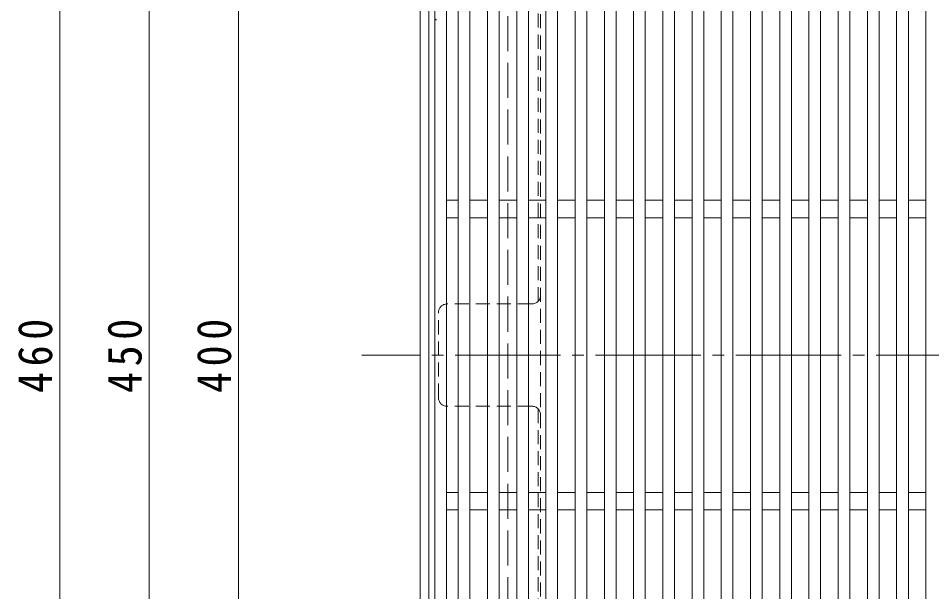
# Model space of a CAD drawing. Units: millimetres at full size, sheet at 1:4; details may follow other scales. Extents: x -862 to 1015, y -780 to 715.
# Drawn here: x -862.2 to -549.7, y 262.2 to 458.4 of the extents above; entities that cross this region are included whole.
import ezdxf

# ---------------------------------------------------------------- set-up
doc = ezdxf.new("R2010")
doc.units = ezdxf.units.MM
doc.header["$LTSCALE"] = 4
for name, pattern in [('CHAIN2', [12, 9, -1, 1, -1]), ('DASHED1', [1.8, 1.2, -0.6]), ('DASHED3', [4, 3, -1])]:
    doc.linetypes.add(name, pattern=pattern)
for name, color, linetype, lineweight in [('A-1_躯体', 2, 'Continuous', 9), ('A-2_仕上', 3, 'Continuous', 9), ('A-4_その他', 7, 'Continuous', 9), ('A-7_ハッチ', 2, 'Continuous', 9), ('A-9_ｸｳﾁｮｳｷ', 6, 'Continuous', 9)]:
    doc.layers.add(name, color=color, linetype=linetype, lineweight=lineweight)
doc.styles.add('ＭＳ ゴシック', font='')
doc.styles.get('ＭＳ ゴシック').set_extended_font_data('MS Gothic')

msp = doc.modelspace()

# ---------------------------------------------------------------- linework, layer by layer
at = {"layer": 'A-1_躯体'}
for p, q in [((-724.713, 113.162), (-724.713, 573.162)), ((-721.713, 116.162), (-721.713, 570.162))]:
    msp.add_line(p, q, dxfattribs=at)
at = {"layer": 'A-1_躯体', "linetype": 'DASHED3'}
msp.add_line((-694.713, 143.162), (-694.713, 543.162), dxfattribs=at)
at = {"layer": 'A-2_仕上'}
for p, q in [((-719.713, 568.162), (-719.713, 118.162)), ((-715.713, 564.162), (-715.713, 122.162)), ((-711.713, 564.162), (-711.713, 122.162)), ((-707.713, 564.162), (-707.713, 122.162)), ((-701.713, 564.162), (-701.713, 122.162)), ((-697.713, 564.162), (-697.713, 122.162)), ((-691.713, 564.162), (-691.713, 122.162)), ((-687.713, 564.162), (-687.713, 122.162)), ((-681.713, 564.162), (-681.713, 122.162)), ((-677.713, 564.162), (-677.713, 122.162)), ((-671.713, 564.162), (-671.713, 122.162)), ((-667.713, 564.162), (-667.713, 122.162)), ((-661.713, 564.162), (-661.713, 122.162)), ((-657.713, 564.162), (-657.713, 122.162)), ((-651.713, 564.162), (-651.713, 122.162)), ((-647.713, 564.162), (-647.713, 122.162)), ((-641.713, 564.162), (-641.713, 122.162)), ((-637.713, 564.162), (-637.713, 122.162)), ((-631.713, 564.162), (-631.713, 122.162)), ((-627.713, 564.162), (-627.713, 122.162)), ((-621.713, 564.162), (-621.713, 122.162)), ((-617.713, 564.162), (-617.713, 122.162)), ((-611.713, 564.162), (-611.713, 122.162)), ((-607.713, 564.162), (-607.713, 122.162)), ((-601.713, 564.162), (-601.713, 122.162)), ((-597.713, 564.162), (-597.713, 122.162)), ((-591.713, 564.162), (-591.713, 122.162)), ((-587.713, 564.162), (-587.713, 122.162)), ((-581.713, 564.162), (-581.713, 122.162)), ((-577.713, 564.162), (-577.713, 122.162)), ((-571.713, 564.162), (-571.713, 122.162)), ((-567.713, 564.162), (-567.713, 122.162)), ((-561.713, 564.162), (-561.713, 122.162)), ((-557.713, 564.162), (-557.713, 122.162)), ((-551.713, 564.162), (-551.713, 122.162)), ((-711.713, 396.162), (-715.713, 396.162)), ((-701.713, 396.162), (-707.713, 396.162)), ((-691.713, 396.162), (-697.713, 396.162)), ((-681.713, 396.162), (-687.713, 396.162)), ((-671.713, 396.162), (-677.713, 396.162)), ((-661.713, 396.162), (-667.713, 396.162)), ((-651.713, 396.162), (-657.713, 396.162)), ((-641.713, 396.162), (-647.713, 396.162)), ((-631.713, 396.162), (-637.713, 396.162)), ((-621.713, 396.162), (-627.713, 396.162)), ((-611.713, 396.162), (-617.713, 396.162)), ((-601.713, 396.162), (-607.713, 396.162)), ((-591.713, 396.162), (-597.713, 396.162)), ((-581.713, 396.162), (-587.713, 396.162)), ((-571.713, 396.162), (-577.713, 396.162)), ((-561.713, 396.162), (-567.713, 396.162)), ((-551.713, 396.162), (-557.713, 396.162)), ((-711.713, 390.162), (-715.713, 390.162)), ((-701.713, 390.162), (-707.713, 390.162)), ((-691.713, 390.162), (-697.713, 390.162)), ((-681.713, 390.162), (-687.713, 390.162)), ((-671.713, 390.162), (-677.713, 390.162)), ((-661.713, 390.162), (-667.713, 390.162)), ((-651.713, 390.162), (-657.713, 390.162)), ((-641.713, 390.162), (-647.713, 390.162)), ((-631.713, 390.162), (-637.713, 390.162)), ((-621.713, 390.162), (-627.713, 390.162)), ((-611.713, 390.162), (-617.713, 390.162)), ((-601.713, 390.162), (-607.713, 390.162)), ((-591.713, 390.162), (-597.713, 390.162)), ((-581.713, 390.162), (-587.713, 390.162)), ((-571.713, 390.162), (-577.713, 390.162)), ((-561.713, 390.162), (-567.713, 390.162)), ((-551.713, 390.162), (-557.713, 390.162)), ((-711.713, 296.162), (-715.713, 296.162)), ((-701.713, 296.162), (-707.713, 296.162)), ((-691.713, 296.162), (-697.713, 296.162)), ((-681.713, 296.162), (-687.713, 296.162)), ((-671.713, 296.162), (-677.713, 296.162)), ((-661.713, 296.162), (-667.713, 296.162)), ((-651.713, 296.162), (-657.713, 296.162)), ((-641.713, 296.162), (-647.713, 296.162)), ((-631.713, 296.162), (-637.713, 296.162)), ((-621.713, 296.162), (-627.713, 296.162)), ((-611.713, 296.162), (-617.713, 296.162)), ((-601.713, 296.162), (-607.713, 296.162)), ((-591.713, 296.162), (-597.713, 296.162)), ((-581.713, 296.162), (-587.713, 296.162)), ((-571.713, 296.162), (-577.713, 296.162)), ((-561.713, 296.162), (-567.713, 296.162)), ((-551.713, 296.162), (-557.713, 296.162)), ((-711.713, 290.162), (-715.713, 290.162)), ((-701.713, 290.162), (-707.713, 290.162)), ((-691.713, 290.162), (-697.713, 290.162)), ((-681.713, 290.162), (-687.713, 290.162)), ((-671.713, 290.162), (-677.713, 290.162)), ((-661.713, 290.162), (-667.713, 290.162)), ((-651.713, 290.162), (-657.713, 290.162)), ((-641.713, 290.162), (-647.713, 290.162)), ((-631.713, 290.162), (-637.713, 290.162)), ((-621.713, 290.162), (-627.713, 290.162)), ((-611.713, 290.162), (-617.713, 290.162)), ((-601.713, 290.162), (-607.713, 290.162)), ((-591.713, 290.162), (-597.713, 290.162)), ((-581.713, 290.162), (-587.713, 290.162)), ((-571.713, 290.162), (-577.713, 290.162)), ((-561.713, 290.162), (-567.713, 290.162)), ((-551.713, 290.162), (-557.713, 290.162))]:
    msp.add_line(p, q, dxfattribs=at)
at = {"layer": 'A-4_その他'}
for p, q in [((-848.054, 573.162), (-848.054, 113.162)), ((-817.449, 568.162), (-817.449, 118.162)), ((-786.844, 543.162), (-786.844, 143.162))]:
    msp.add_line(p, q, dxfattribs=at)
at = {"layer": 'A-7_ハッチ', "linetype": 'DASHED1'}
for p, q in [((-683.513, 538.966), (-683.513, 147.359)), ((-684.313, 496.004), (-684.313, 361.623)), ((-686.513, 360.663), (-715.517, 360.663)), ((-718.517, 328.662), (-718.517, 357.663)), ((-686.513, 325.662), (-715.517, 325.662)), ((-684.313, 190.32), (-684.313, 324.701))]:
    msp.add_line(p, q, dxfattribs=at)
at = {"layer": 'A-7_ハッチ', "linetype": 'CHAIN2'}
msp.add_line((-244.713, 343.162), (-744.713, 343.162), dxfattribs=at)
at = {"layer": 'A-7_ハッチ', "linetype": 'DASHED1'}
for centre, start, end in [((-686.513, 363.663), 270, 0), ((-715.517, 357.663), 90, 180), ((-715.517, 328.662), 180, 270), ((-686.513, 322.662), 0, 90)]:
    msp.add_arc(centre, 3, start, end, dxfattribs=at)
at = {"layer": 'A-9_ｸｳﾁｮｳｷ'}
msp.add_line((-719.713, 458.272), (-719.199, 457.758), dxfattribs=at)

# ---------------------------------------------------------------- texts
at = {"layer": 'A-4_その他', "color": 2, "char_height": 11.73, "attachment_point": 7, "rotation": 90, "style": 'ＭＳ ゴシック'}
for s, insert in [('\\T1.27;\\W0.9;460', (-850.454, 330.162)), ('\\T1.27;\\W0.9;450', (-819.849, 330.162)), ('\\T1.27;\\W0.9;400', (-789.244, 330.162))]:
    msp.add_mtext(s, dxfattribs=dict(at, insert=insert))

doc.saveas('drawing.dxf')
